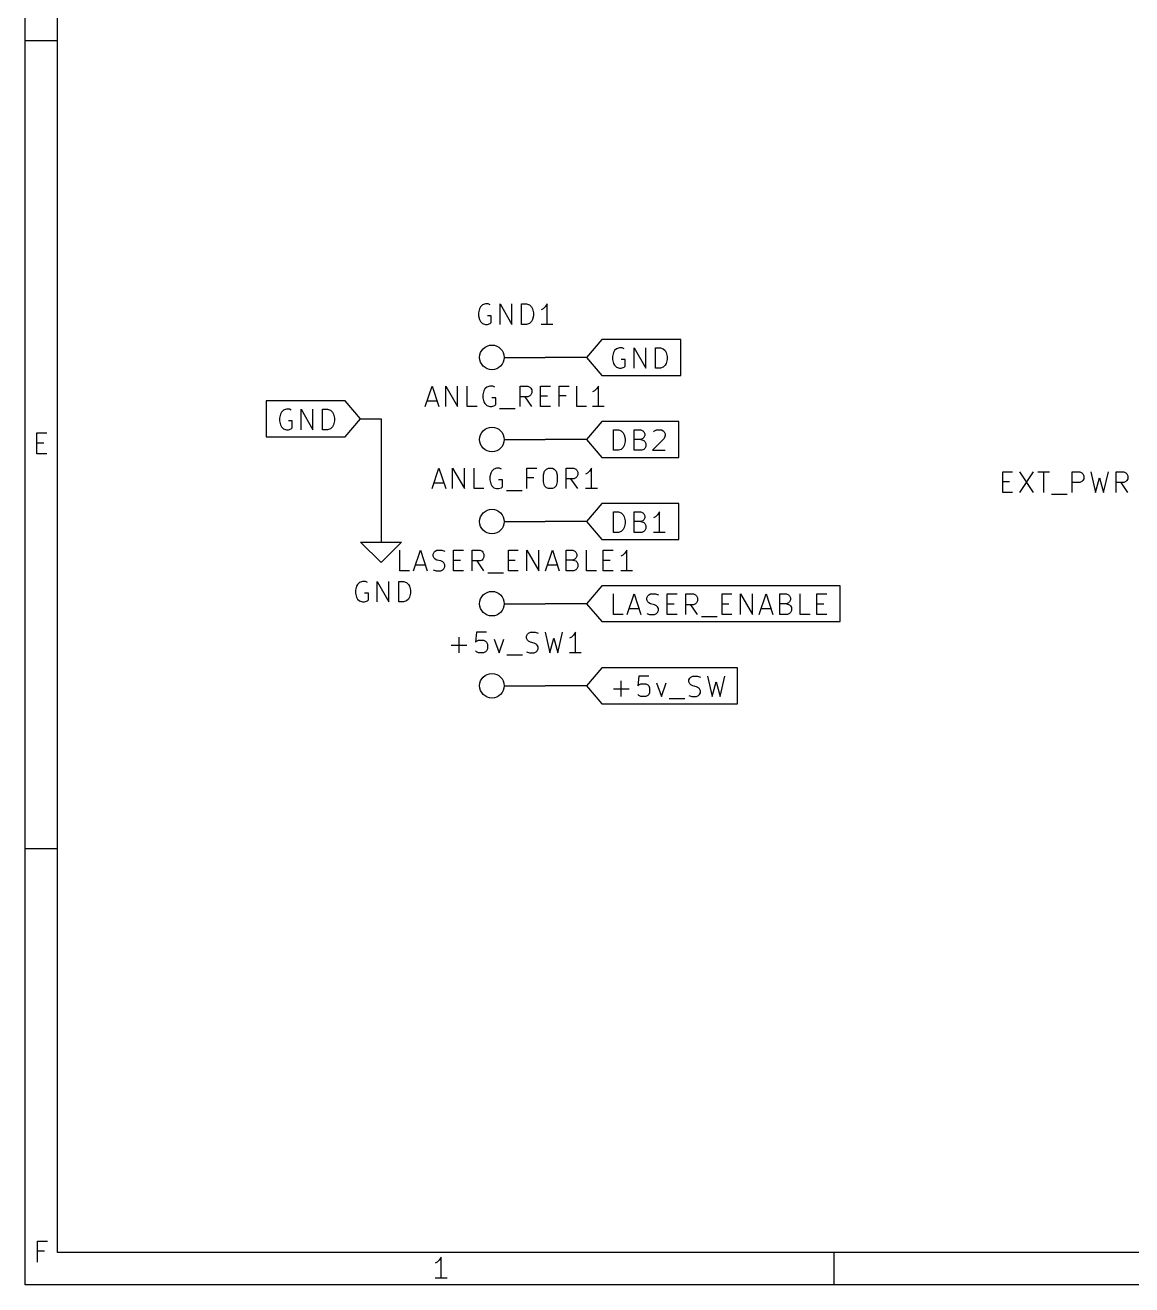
# Model space of a CAD drawing. Extents: x 0.4 to 16.1, y -11.3 to -0.4.
# Drawn here: x 0.394 to 3.088, y -11.299 to -8.231 of the extents above; entities that cross this region are included whole.
import ezdxf

# ---------------------------------------------------------------- set-up
doc = ezdxf.new("R2010")
doc.units = 0
doc.header["$MEASUREMENT"] = 0
for name, color, linetype in [('CYAN2', 4, 'CONTINUOUS'), ('GREEN3', 91, 'CONTINUOUS'), ('RED2', 1, 'CONTINUOUS')]:
    doc.layers.add(name, color=color, linetype=linetype)

msp = doc.modelspace()

# ---------------------------------------------------------------- linework, layer by layer
at = {"layer": 'CYAN2', "linetype": 'CONTINUOUS'}
for p, q in [((1.4999, -8.9217), (1.4975, -8.9312)), ((1.5023, -8.9169), (1.4999, -8.9217)), ((1.507, -8.9122), (1.5023, -8.9169)), ((1.5142, -8.9098), (1.507, -8.9122)), ((1.5213, -8.9098), (1.5142, -8.9098)), ((1.5261, -8.9122), (1.5213, -8.9098)), ((1.5499, -8.9598), (1.5499, -8.9098)), ((1.5499, -8.9098), (1.5785, -8.9598)), ((1.5785, -8.9598), (1.5785, -8.9098)), ((1.6023, -8.9598), (1.6023, -8.9098)), ((1.6023, -8.9098), (1.6142, -8.9098)), ((1.6142, -8.9098), (1.6213, -8.9122)), ((1.6213, -8.9122), (1.6261, -8.9169)), ((1.6261, -8.9169), (1.6285, -8.9217)), ((1.6285, -8.9217), (1.6309, -8.9312)), ((1.6547, -8.9217), (1.6499, -8.9241)), ((1.6594, -8.9169), (1.6547, -8.9217)), ((1.6642, -8.9098), (1.6594, -8.9169)), ((1.6642, -8.9598), (1.6642, -8.9098)), ((1.4975, -8.9312), (1.4975, -8.9384)), ((1.4975, -8.9384), (1.4999, -8.9479)), ((1.4999, -8.9479), (1.5023, -8.9527)), ((1.5023, -8.9527), (1.507, -8.9574)), ((1.507, -8.9574), (1.5142, -8.9598)), ((1.5142, -8.9598), (1.5189, -8.9598)), ((1.5285, -8.9384), (1.5189, -8.9384)), ((1.5189, -8.9598), (1.5261, -8.9574)), ((1.5261, -8.9574), (1.5285, -8.955)), ((1.5285, -8.955), (1.5285, -8.9384)), ((1.6142, -8.9598), (1.6023, -8.9598)), ((1.6213, -8.9574), (1.6142, -8.9598)), ((1.6261, -8.9527), (1.6213, -8.9574)), ((1.6285, -8.9479), (1.6261, -8.9527)), ((1.6309, -8.9384), (1.6285, -8.9479)), ((1.6309, -8.9312), (1.6309, -8.9384)), ((1.6785, -8.9598), (1.6499, -8.9598)), ((1.3678, -9.1598), (1.3844, -9.1098)), ((1.3844, -9.1098), (1.4011, -9.1598)), ((1.4178, -9.1598), (1.4178, -9.1098)), ((1.4178, -9.1098), (1.4463, -9.1598)), ((1.4463, -9.1598), (1.4463, -9.1098)), ((1.4701, -9.1598), (1.4701, -9.1098)), ((1.5178, -9.1122), (1.513, -9.1169)), ((1.5249, -9.1098), (1.5178, -9.1122)), ((1.532, -9.1098), (1.5249, -9.1098)), ((1.5368, -9.1122), (1.532, -9.1098)), ((1.5987, -9.1598), (1.5987, -9.1098)), ((1.5987, -9.1098), (1.6178, -9.1098)), ((1.6178, -9.1098), (1.6225, -9.1122)), ((1.6225, -9.1122), (1.6249, -9.1146)), ((1.6487, -9.1598), (1.6487, -9.1098)), ((1.6487, -9.1098), (1.6725, -9.1098)), ((1.6939, -9.1598), (1.6939, -9.1098)), ((1.6939, -9.1098), (1.7178, -9.1098)), ((1.7368, -9.1598), (1.7368, -9.1098)), ((1.7892, -9.1098), (1.7844, -9.1169)), ((1.7892, -9.1598), (1.7892, -9.1098)), ((1.5106, -9.1217), (1.5082, -9.1312)), ((1.5082, -9.1312), (1.5082, -9.1384)), ((1.5082, -9.1384), (1.5106, -9.1479)), ((1.513, -9.1169), (1.5106, -9.1217)), ((1.5392, -9.1384), (1.5297, -9.1384)), ((1.5392, -9.155), (1.5392, -9.1384)), ((1.6178, -9.136), (1.5987, -9.136)), ((1.6273, -9.1598), (1.6106, -9.136)), ((1.6225, -9.1336), (1.6178, -9.136)), ((1.6249, -9.1312), (1.6225, -9.1336)), ((1.6249, -9.1146), (1.6273, -9.1193)), ((1.6273, -9.1265), (1.6249, -9.1312)), ((1.6273, -9.1193), (1.6273, -9.1265)), ((1.6487, -9.1336), (1.6654, -9.1336)), ((1.7106, -9.1336), (1.6939, -9.1336)), ((1.7797, -9.1217), (1.7749, -9.1241)), ((1.7844, -9.1169), (1.7797, -9.1217)), ((1.3725, -9.1455), (1.3963, -9.1455)), ((1.494, -9.1598), (1.4701, -9.1598)), ((1.5106, -9.1479), (1.513, -9.1527)), ((1.513, -9.1527), (1.5178, -9.1574)), ((1.5178, -9.1574), (1.5249, -9.1598)), ((1.5249, -9.1598), (1.5297, -9.1598)), ((1.5297, -9.1598), (1.5368, -9.1574)), ((1.5368, -9.1574), (1.5392, -9.155)), ((1.5487, -9.1646), (1.5868, -9.1646)), ((1.6725, -9.1598), (1.6487, -9.1598)), ((1.7606, -9.1598), (1.7368, -9.1598)), ((1.8035, -9.1598), (1.7749, -9.1598)), ((1.3844, -9.3598), (1.4011, -9.3098)), ((1.4011, -9.3098), (1.4178, -9.3598)), ((1.4344, -9.3598), (1.4344, -9.3098)), ((1.4344, -9.3098), (1.463, -9.3598)), ((1.463, -9.3598), (1.463, -9.3098)), ((1.4868, -9.3598), (1.4868, -9.3098)), ((1.5273, -9.3217), (1.5249, -9.3312)), ((1.5297, -9.3169), (1.5273, -9.3217)), ((1.5344, -9.3122), (1.5297, -9.3169)), ((1.5416, -9.3098), (1.5344, -9.3122)), ((1.5487, -9.3098), (1.5416, -9.3098)), ((1.5535, -9.3122), (1.5487, -9.3098)), ((1.6154, -9.3598), (1.6154, -9.3098)), ((1.6154, -9.3098), (1.6392, -9.3098)), ((1.6559, -9.3265), (1.6582, -9.3169)), ((1.6559, -9.3431), (1.6559, -9.3265)), ((1.6582, -9.3169), (1.663, -9.3122)), ((1.663, -9.3122), (1.6678, -9.3098)), ((1.6678, -9.3098), (1.6773, -9.3098)), ((1.6773, -9.3098), (1.682, -9.3122)), ((1.682, -9.3122), (1.6868, -9.3169)), ((1.6868, -9.3169), (1.6892, -9.3265)), ((1.6892, -9.3265), (1.6892, -9.3431)), ((1.7106, -9.3598), (1.7106, -9.3098)), ((1.7106, -9.3098), (1.7297, -9.3098)), ((1.7297, -9.3098), (1.7344, -9.3122)), ((1.7344, -9.3122), (1.7368, -9.3146)), ((1.7368, -9.3146), (1.7392, -9.3193)), ((1.7392, -9.3265), (1.7368, -9.3312)), ((1.7392, -9.3193), (1.7392, -9.3265)), ((1.763, -9.3217), (1.7582, -9.3241)), ((1.7678, -9.3169), (1.763, -9.3217)), ((1.7725, -9.3098), (1.7678, -9.3169)), ((1.7725, -9.3598), (1.7725, -9.3098)), ((2.7737, -9.3688), (2.7737, -9.3188)), ((2.7737, -9.3188), (2.7975, -9.3188)), ((2.8142, -9.3188), (2.8475, -9.3688)), ((2.8475, -9.3188), (2.8142, -9.3688)), ((2.8594, -9.3188), (2.888, -9.3188)), ((2.8737, -9.3688), (2.8737, -9.3188)), ((2.9428, -9.3688), (2.9428, -9.3188)), ((2.9428, -9.3188), (2.9618, -9.3188)), ((2.9618, -9.3188), (2.9666, -9.3212)), ((2.9666, -9.3212), (2.969, -9.3236)), ((2.969, -9.3236), (2.9713, -9.3283)), ((2.9713, -9.3283), (2.9713, -9.3355)), ((2.988, -9.3188), (2.9999, -9.3688)), ((3.019, -9.3688), (3.0309, -9.3188)), ((3.0499, -9.3688), (3.0499, -9.3188)), ((3.0499, -9.3188), (3.069, -9.3188)), ((3.069, -9.3188), (3.0737, -9.3212)), ((3.0737, -9.3212), (3.0761, -9.3236)), ((3.0761, -9.3236), (3.0785, -9.3283)), ((3.0785, -9.3283), (3.0785, -9.3355)), ((1.3892, -9.3455), (1.413, -9.3455)), ((1.5249, -9.3312), (1.5249, -9.3384)), ((1.5249, -9.3384), (1.5273, -9.3479)), ((1.5273, -9.3479), (1.5297, -9.3527)), ((1.5297, -9.3527), (1.5344, -9.3574)), ((1.5344, -9.3574), (1.5416, -9.3598)), ((1.5559, -9.3384), (1.5463, -9.3384)), ((1.5463, -9.3598), (1.5535, -9.3574)), ((1.5535, -9.3574), (1.5559, -9.355)), ((1.5559, -9.355), (1.5559, -9.3384)), ((1.632, -9.3336), (1.6154, -9.3336)), ((1.6582, -9.3527), (1.6559, -9.3431)), ((1.663, -9.3574), (1.6582, -9.3527)), ((1.6678, -9.3598), (1.663, -9.3574)), ((1.682, -9.3574), (1.6773, -9.3598)), ((1.6868, -9.3527), (1.682, -9.3574)), ((1.6892, -9.3431), (1.6868, -9.3527)), ((1.7297, -9.336), (1.7106, -9.336)), ((1.7392, -9.3598), (1.7225, -9.336)), ((1.7344, -9.3336), (1.7297, -9.336)), ((1.7368, -9.3312), (1.7344, -9.3336)), ((2.7737, -9.3426), (2.7904, -9.3426)), ((2.9618, -9.345), (2.9428, -9.345)), ((2.9666, -9.3426), (2.9618, -9.345)), ((2.969, -9.3402), (2.9666, -9.3426)), ((2.9713, -9.3355), (2.969, -9.3402)), ((2.9999, -9.3688), (3.0094, -9.3331)), ((3.0094, -9.3331), (3.019, -9.3688)), ((3.069, -9.345), (3.0499, -9.345)), ((3.0785, -9.3688), (3.0618, -9.345)), ((3.0737, -9.3426), (3.069, -9.345)), ((3.0761, -9.3402), (3.0737, -9.3426)), ((3.0785, -9.3355), (3.0761, -9.3402)), ((1.5106, -9.3598), (1.4868, -9.3598)), ((1.5416, -9.3598), (1.5463, -9.3598)), ((1.5654, -9.3646), (1.6035, -9.3646)), ((1.6773, -9.3598), (1.6678, -9.3598)), ((1.7868, -9.3598), (1.7582, -9.3598)), ((2.7975, -9.3688), (2.7737, -9.3688)), ((2.8928, -9.3736), (2.9309, -9.3736)), ((1.3059, -9.5598), (1.3059, -9.5098)), ((1.3059, -9.5598), (1.3059, -9.5098)), ((1.3392, -9.5598), (1.3559, -9.5098)), ((1.3392, -9.5598), (1.3559, -9.5098)), ((1.3559, -9.5098), (1.3725, -9.5598)), ((1.3559, -9.5098), (1.3725, -9.5598)), ((1.3892, -9.5146), (1.3916, -9.5122)), ((1.3892, -9.5146), (1.3916, -9.5122)), ((1.3916, -9.5122), (1.3963, -9.5098)), ((1.3916, -9.5122), (1.3963, -9.5098)), ((1.3963, -9.5098), (1.4082, -9.5098)), ((1.3963, -9.5098), (1.4082, -9.5098)), ((1.4082, -9.5098), (1.4154, -9.5122)), ((1.4082, -9.5098), (1.4154, -9.5122)), ((1.4368, -9.5598), (1.4368, -9.5098)), ((1.4368, -9.5098), (1.4606, -9.5098)), ((1.4368, -9.5598), (1.4368, -9.5098)), ((1.4368, -9.5098), (1.4606, -9.5098)), ((1.482, -9.5598), (1.482, -9.5098)), ((1.482, -9.5098), (1.5011, -9.5098)), ((1.482, -9.5598), (1.482, -9.5098)), ((1.482, -9.5098), (1.5011, -9.5098)), ((1.5011, -9.5098), (1.5059, -9.5122)), ((1.5011, -9.5098), (1.5059, -9.5122)), ((1.5059, -9.5122), (1.5082, -9.5146)), ((1.5059, -9.5122), (1.5082, -9.5146)), ((1.5701, -9.5598), (1.5701, -9.5098)), ((1.5701, -9.5098), (1.5939, -9.5098)), ((1.5701, -9.5598), (1.5701, -9.5098)), ((1.5701, -9.5098), (1.5939, -9.5098)), ((1.6154, -9.5598), (1.6154, -9.5098)), ((1.6154, -9.5098), (1.6439, -9.5598)), ((1.6154, -9.5598), (1.6154, -9.5098)), ((1.6154, -9.5098), (1.6439, -9.5598)), ((1.6439, -9.5598), (1.6439, -9.5098)), ((1.6439, -9.5598), (1.6439, -9.5098)), ((1.6606, -9.5598), (1.6773, -9.5098)), ((1.6606, -9.5598), (1.6773, -9.5098)), ((1.6773, -9.5098), (1.6939, -9.5598)), ((1.6773, -9.5098), (1.6939, -9.5598)), ((1.7106, -9.5598), (1.7106, -9.5098)), ((1.7106, -9.5098), (1.7273, -9.5098)), ((1.7106, -9.5598), (1.7106, -9.5098)), ((1.7106, -9.5098), (1.7273, -9.5098)), ((1.7273, -9.5098), (1.732, -9.5122)), ((1.7273, -9.5098), (1.732, -9.5122)), ((1.732, -9.5122), (1.7344, -9.5146)), ((1.732, -9.5122), (1.7344, -9.5146)), ((1.7606, -9.5598), (1.7606, -9.5098)), ((1.7606, -9.5598), (1.7606, -9.5098)), ((1.8011, -9.5598), (1.8011, -9.5098)), ((1.8011, -9.5098), (1.8249, -9.5098)), ((1.8011, -9.5598), (1.8011, -9.5098)), ((1.8011, -9.5098), (1.8249, -9.5098)), ((1.8582, -9.5098), (1.8535, -9.5169)), ((1.8582, -9.5098), (1.8535, -9.5169)), ((1.8582, -9.5598), (1.8582, -9.5098)), ((1.8582, -9.5598), (1.8582, -9.5098)), ((1.3868, -9.5193), (1.3892, -9.5146)), ((1.3868, -9.5193), (1.3892, -9.5146)), ((1.3868, -9.5241), (1.3868, -9.5193)), ((1.3868, -9.5241), (1.3868, -9.5193)), ((1.3892, -9.5288), (1.3868, -9.5241)), ((1.3892, -9.5288), (1.3868, -9.5241)), ((1.3916, -9.5312), (1.3892, -9.5288)), ((1.3916, -9.5312), (1.3892, -9.5288)), ((1.3963, -9.5336), (1.3916, -9.5312)), ((1.3963, -9.5336), (1.3916, -9.5312)), ((1.4059, -9.536), (1.3963, -9.5336)), ((1.4059, -9.536), (1.3963, -9.5336)), ((1.4106, -9.5384), (1.4059, -9.536)), ((1.4106, -9.5384), (1.4059, -9.536)), ((1.413, -9.5408), (1.4106, -9.5384)), ((1.413, -9.5408), (1.4106, -9.5384)), ((1.4154, -9.5455), (1.413, -9.5408)), ((1.4154, -9.5455), (1.413, -9.5408)), ((1.4368, -9.5336), (1.4535, -9.5336)), ((1.4368, -9.5336), (1.4535, -9.5336)), ((1.5011, -9.536), (1.482, -9.536)), ((1.5011, -9.536), (1.482, -9.536)), ((1.5106, -9.5598), (1.4939, -9.536)), ((1.5106, -9.5598), (1.4939, -9.536)), ((1.5059, -9.5336), (1.5011, -9.536)), ((1.5059, -9.5336), (1.5011, -9.536)), ((1.5082, -9.5312), (1.5059, -9.5336)), ((1.5082, -9.5312), (1.5059, -9.5336)), ((1.5082, -9.5146), (1.5106, -9.5193)), ((1.5082, -9.5146), (1.5106, -9.5193)), ((1.5106, -9.5265), (1.5082, -9.5312)), ((1.5106, -9.5265), (1.5082, -9.5312)), ((1.5106, -9.5193), (1.5106, -9.5265)), ((1.5106, -9.5193), (1.5106, -9.5265)), ((1.5701, -9.5336), (1.5868, -9.5336)), ((1.5701, -9.5336), (1.5868, -9.5336)), ((1.7273, -9.5336), (1.7106, -9.5336)), ((1.7273, -9.5336), (1.7106, -9.5336)), ((1.732, -9.5312), (1.7273, -9.5336)), ((1.732, -9.5312), (1.7273, -9.5336)), ((1.7273, -9.5336), (1.7344, -9.536)), ((1.7273, -9.5336), (1.7344, -9.536)), ((1.7344, -9.5288), (1.732, -9.5312)), ((1.7344, -9.5288), (1.732, -9.5312)), ((1.7344, -9.5146), (1.7368, -9.5193)), ((1.7344, -9.5146), (1.7368, -9.5193)), ((1.7368, -9.5241), (1.7344, -9.5288)), ((1.7368, -9.5241), (1.7344, -9.5288)), ((1.7344, -9.536), (1.7368, -9.5384)), ((1.7344, -9.536), (1.7368, -9.5384)), ((1.7368, -9.5193), (1.7368, -9.5241)), ((1.7368, -9.5193), (1.7368, -9.5241)), ((1.7368, -9.5384), (1.7392, -9.5431)), ((1.7368, -9.5384), (1.7392, -9.5431)), ((1.7392, -9.5431), (1.7392, -9.5503)), ((1.7392, -9.5431), (1.7392, -9.5503)), ((1.8011, -9.5336), (1.8178, -9.5336)), ((1.8011, -9.5336), (1.8178, -9.5336)), ((1.8487, -9.5217), (1.8439, -9.5241)), ((1.8487, -9.5217), (1.8439, -9.5241)), ((1.8535, -9.5169), (1.8487, -9.5217)), ((1.8535, -9.5169), (1.8487, -9.5217)), ((1.3297, -9.5598), (1.3059, -9.5598)), ((1.3297, -9.5598), (1.3059, -9.5598)), ((1.344, -9.5455), (1.3678, -9.5455)), ((1.344, -9.5455), (1.3678, -9.5455)), ((1.3868, -9.5574), (1.394, -9.5598)), ((1.3868, -9.5574), (1.394, -9.5598)), ((1.394, -9.5598), (1.4059, -9.5598)), ((1.394, -9.5598), (1.4059, -9.5598)), ((1.4059, -9.5598), (1.4106, -9.5574)), ((1.4059, -9.5598), (1.4106, -9.5574)), ((1.4106, -9.5574), (1.413, -9.555)), ((1.4106, -9.5574), (1.413, -9.555)), ((1.413, -9.555), (1.4154, -9.5503)), ((1.413, -9.555), (1.4154, -9.5503)), ((1.4154, -9.5503), (1.4154, -9.5455)), ((1.4154, -9.5503), (1.4154, -9.5455)), ((1.4606, -9.5598), (1.4368, -9.5598)), ((1.4606, -9.5598), (1.4368, -9.5598)), ((1.5201, -9.5646), (1.5582, -9.5646)), ((1.5201, -9.5646), (1.5582, -9.5646)), ((1.5939, -9.5598), (1.5701, -9.5598)), ((1.5939, -9.5598), (1.5701, -9.5598)), ((1.6654, -9.5455), (1.6892, -9.5455)), ((1.6654, -9.5455), (1.6892, -9.5455)), ((1.7297, -9.5598), (1.7106, -9.5598)), ((1.7297, -9.5598), (1.7106, -9.5598)), ((1.7344, -9.5574), (1.7297, -9.5598)), ((1.7344, -9.5574), (1.7297, -9.5598)), ((1.7368, -9.555), (1.7344, -9.5574)), ((1.7368, -9.555), (1.7344, -9.5574)), ((1.7392, -9.5503), (1.7368, -9.555)), ((1.7392, -9.5503), (1.7368, -9.555)), ((1.7844, -9.5598), (1.7606, -9.5598)), ((1.7844, -9.5598), (1.7606, -9.5598)), ((1.8249, -9.5598), (1.8011, -9.5598)), ((1.8249, -9.5598), (1.8011, -9.5598)), ((1.8725, -9.5598), (1.8439, -9.5598)), ((1.8725, -9.5598), (1.8439, -9.5598)), ((1.2007, -9.5977), (1.1983, -9.6072)), ((1.2007, -9.5977), (1.1983, -9.6072)), ((1.2031, -9.5929), (1.2007, -9.5977)), ((1.2031, -9.5929), (1.2007, -9.5977)), ((1.2079, -9.5882), (1.2031, -9.5929)), ((1.2079, -9.5882), (1.2031, -9.5929)), ((1.215, -9.5858), (1.2079, -9.5882)), ((1.215, -9.5858), (1.2079, -9.5882)), ((1.2221, -9.5858), (1.215, -9.5858)), ((1.2221, -9.5858), (1.215, -9.5858)), ((1.2269, -9.5882), (1.2221, -9.5858)), ((1.2269, -9.5882), (1.2221, -9.5858)), ((1.2507, -9.6358), (1.2507, -9.5858)), ((1.2507, -9.5858), (1.2793, -9.6358)), ((1.2507, -9.6358), (1.2507, -9.5858)), ((1.2507, -9.5858), (1.2793, -9.6358)), ((1.2793, -9.6358), (1.2793, -9.5858)), ((1.2793, -9.6358), (1.2793, -9.5858)), ((1.3031, -9.6358), (1.3031, -9.5858)), ((1.3031, -9.5858), (1.315, -9.5858)), ((1.3031, -9.6358), (1.3031, -9.5858)), ((1.3031, -9.5858), (1.315, -9.5858)), ((1.315, -9.5858), (1.3221, -9.5882)), ((1.315, -9.5858), (1.3221, -9.5882)), ((1.3221, -9.5882), (1.3269, -9.5929)), ((1.3221, -9.5882), (1.3269, -9.5929)), ((1.3269, -9.5929), (1.3293, -9.5977)), ((1.3269, -9.5929), (1.3293, -9.5977)), ((1.3293, -9.5977), (1.3317, -9.6072)), ((1.3293, -9.5977), (1.3317, -9.6072)), ((1.1983, -9.6072), (1.1983, -9.6144)), ((1.1983, -9.6072), (1.1983, -9.6144)), ((1.1983, -9.6144), (1.2007, -9.6239)), ((1.1983, -9.6144), (1.2007, -9.6239)), ((1.2007, -9.6239), (1.2031, -9.6287)), ((1.2007, -9.6239), (1.2031, -9.6287)), ((1.2031, -9.6287), (1.2079, -9.6334)), ((1.2031, -9.6287), (1.2079, -9.6334)), ((1.2079, -9.6334), (1.215, -9.6358)), ((1.2079, -9.6334), (1.215, -9.6358)), ((1.2293, -9.6144), (1.2198, -9.6144)), ((1.2293, -9.6144), (1.2198, -9.6144)), ((1.2198, -9.6358), (1.2269, -9.6334)), ((1.2198, -9.6358), (1.2269, -9.6334)), ((1.2269, -9.6334), (1.2293, -9.631)), ((1.2269, -9.6334), (1.2293, -9.631)), ((1.2293, -9.631), (1.2293, -9.6144)), ((1.2293, -9.631), (1.2293, -9.6144)), ((1.3221, -9.6334), (1.315, -9.6358)), ((1.3221, -9.6334), (1.315, -9.6358)), ((1.3269, -9.6287), (1.3221, -9.6334)), ((1.3269, -9.6287), (1.3221, -9.6334)), ((1.3293, -9.6239), (1.3269, -9.6287)), ((1.3293, -9.6239), (1.3269, -9.6287)), ((1.3317, -9.6144), (1.3293, -9.6239)), ((1.3317, -9.6144), (1.3293, -9.6239)), ((1.3317, -9.6072), (1.3317, -9.6144)), ((1.3317, -9.6072), (1.3317, -9.6144)), ((1.215, -9.6358), (1.2198, -9.6358)), ((1.215, -9.6358), (1.2198, -9.6358)), ((1.315, -9.6358), (1.3031, -9.6358)), ((1.315, -9.6358), (1.3031, -9.6358)), ((1.4499, -9.7598), (1.4499, -9.7217)), ((1.4928, -9.7098), (1.4904, -9.7336)), ((1.5166, -9.7098), (1.4928, -9.7098)), ((1.5356, -9.7265), (1.5475, -9.7598)), ((1.5475, -9.7598), (1.5594, -9.7265)), ((1.6142, -9.7193), (1.6166, -9.7146)), ((1.6142, -9.7241), (1.6142, -9.7193)), ((1.6166, -9.7288), (1.6142, -9.7241)), ((1.6166, -9.7146), (1.6189, -9.7122)), ((1.6189, -9.7122), (1.6237, -9.7098)), ((1.6237, -9.7098), (1.6356, -9.7098)), ((1.6356, -9.7098), (1.6428, -9.7122)), ((1.6594, -9.7098), (1.6713, -9.7598)), ((1.6713, -9.7598), (1.6809, -9.7241)), ((1.6809, -9.7241), (1.6904, -9.7598)), ((1.6904, -9.7598), (1.7023, -9.7098)), ((1.7237, -9.7217), (1.7189, -9.7241)), ((1.7285, -9.7169), (1.7237, -9.7217)), ((1.7332, -9.7098), (1.7285, -9.7169)), ((1.7332, -9.7598), (1.7332, -9.7098)), ((1.4309, -9.7408), (1.469, -9.7408)), ((1.4904, -9.7336), (1.4928, -9.7312)), ((1.4928, -9.7574), (1.4904, -9.755)), ((1.4928, -9.7312), (1.4975, -9.7288)), ((1.4975, -9.7598), (1.4928, -9.7574)), ((1.4975, -9.7288), (1.5094, -9.7288)), ((1.5094, -9.7288), (1.5142, -9.7312)), ((1.5142, -9.7574), (1.5094, -9.7598)), ((1.5142, -9.7312), (1.5166, -9.7336)), ((1.5166, -9.755), (1.5142, -9.7574)), ((1.5166, -9.7336), (1.519, -9.7384)), ((1.519, -9.7503), (1.5166, -9.755)), ((1.519, -9.7384), (1.519, -9.7503)), ((1.6142, -9.7574), (1.6213, -9.7598)), ((1.6189, -9.7312), (1.6166, -9.7288)), ((1.6237, -9.7336), (1.6189, -9.7312)), ((1.6332, -9.736), (1.6237, -9.7336)), ((1.638, -9.7384), (1.6332, -9.736)), ((1.6332, -9.7598), (1.638, -9.7574)), ((1.6404, -9.7408), (1.638, -9.7384)), ((1.638, -9.7574), (1.6404, -9.755)), ((1.6428, -9.7455), (1.6404, -9.7408)), ((1.6404, -9.755), (1.6428, -9.7503)), ((1.6428, -9.7503), (1.6428, -9.7455)), ((1.5094, -9.7598), (1.4975, -9.7598)), ((1.5666, -9.7646), (1.6047, -9.7646)), ((1.6213, -9.7598), (1.6332, -9.7598)), ((1.7475, -9.7598), (1.7189, -9.7598))]:
    msp.add_line(p, q, dxfattribs=at)
at = {"layer": 'GREEN3', "linetype": 'CONTINUOUS'}
for p, q in [((1.76, -9.04), (1.66, -9.04)), ((1.21, -9.19), (1.26, -9.19)), ((1.26, -9.19), (1.26, -9.44)), ((1.76, -9.24), (1.66, -9.24)), ((1.76, -9.44), (1.66, -9.44)), ((1.76, -9.64), (1.66, -9.64)), ((1.76, -9.84), (1.66, -9.84))]:
    msp.add_line(p, q, dxfattribs=at)
at = {"layer": 'RED2', "linetype": 'CONTINUOUS'}
for p, q in [((0.3937, -11.2993), (0.3937, -0.3937)), ((0.4724, -11.2206), (0.4724, -0.4724)), ((0.3937, -8.2677), (0.4724, -8.2677)), ((1.7975, -8.9962), (1.76, -9.04)), ((1.9899, -8.9962), (1.7975, -8.9962)), ((1.8332, -9.0188), (1.8284, -9.0235)), ((1.8403, -9.0164), (1.8332, -9.0188)), ((1.8474, -9.0164), (1.8403, -9.0164)), ((1.8522, -9.0188), (1.8474, -9.0164)), ((1.876, -9.0664), (1.876, -9.0164)), ((1.876, -9.0164), (1.9046, -9.0664)), ((1.9046, -9.0664), (1.9046, -9.0164)), ((1.9284, -9.0664), (1.9284, -9.0164)), ((1.9284, -9.0164), (1.9403, -9.0164)), ((1.9403, -9.0164), (1.9474, -9.0188)), ((1.9474, -9.0188), (1.9522, -9.0235)), ((1.9899, -9.04), (1.9899, -8.9962)), ((1.56, -9.04), (1.66, -9.04)), ((1.76, -9.04), (1.7975, -9.0838)), ((1.826, -9.0283), (1.8236, -9.0378)), ((1.8236, -9.0378), (1.8236, -9.0449)), ((1.8236, -9.0449), (1.826, -9.0545)), ((1.8284, -9.0235), (1.826, -9.0283)), ((1.8546, -9.0449), (1.8451, -9.0449)), ((1.8546, -9.0616), (1.8546, -9.0449)), ((1.9522, -9.0235), (1.9546, -9.0283)), ((1.9546, -9.0283), (1.957, -9.0378)), ((1.957, -9.0449), (1.9546, -9.0545)), ((1.957, -9.0378), (1.957, -9.0449)), ((1.9899, -9.0838), (1.9899, -9.04)), ((1.826, -9.0545), (1.8284, -9.0592)), ((1.8284, -9.0592), (1.8332, -9.064)), ((1.8332, -9.064), (1.8403, -9.0664)), ((1.8403, -9.0664), (1.8451, -9.0664)), ((1.8451, -9.0664), (1.8522, -9.064)), ((1.8522, -9.064), (1.8546, -9.0616)), ((1.9403, -9.0664), (1.9284, -9.0664)), ((1.9474, -9.064), (1.9403, -9.0664)), ((1.9522, -9.0592), (1.9474, -9.064)), ((1.9546, -9.0545), (1.9522, -9.0592)), ((1.7975, -9.0838), (1.9899, -9.0838)), ((1.1725, -9.1462), (0.9801, -9.1462)), ((0.9801, -9.1462), (0.9801, -9.19)), ((1.0178, -9.1735), (1.0154, -9.1783)), ((1.0226, -9.1688), (1.0178, -9.1735)), ((1.0297, -9.1664), (1.0226, -9.1688)), ((1.0368, -9.1664), (1.0297, -9.1664)), ((1.0416, -9.1688), (1.0368, -9.1664)), ((1.0654, -9.2164), (1.0654, -9.1664)), ((1.0654, -9.1664), (1.094, -9.2164)), ((1.094, -9.2164), (1.094, -9.1664)), ((1.1178, -9.2164), (1.1178, -9.1664)), ((1.1178, -9.1664), (1.1297, -9.1664)), ((1.1297, -9.1664), (1.1368, -9.1688)), ((1.1368, -9.1688), (1.1416, -9.1735)), ((1.1416, -9.1735), (1.144, -9.1783)), ((1.21, -9.19), (1.1725, -9.1462)), ((0.9801, -9.19), (0.9801, -9.2338)), ((1.0154, -9.1783), (1.013, -9.1878)), ((1.013, -9.1878), (1.013, -9.1949)), ((1.013, -9.1949), (1.0154, -9.2045)), ((1.0154, -9.2045), (1.0178, -9.2092)), ((1.044, -9.1949), (1.0345, -9.1949)), ((1.044, -9.2116), (1.044, -9.1949)), ((1.144, -9.2045), (1.1416, -9.2092)), ((1.144, -9.1783), (1.1464, -9.1878)), ((1.1464, -9.1949), (1.144, -9.2045)), ((1.1464, -9.1878), (1.1464, -9.1949)), ((1.1725, -9.2338), (1.21, -9.19)), ((1.7975, -9.1962), (1.76, -9.24)), ((1.9851, -9.1962), (1.7975, -9.1962)), ((1.9851, -9.24), (1.9851, -9.1962)), ((0.4221, -9.2753), (0.4221, -9.2242)), ((0.4221, -9.2242), (0.4465, -9.2242)), ((0.9801, -9.2338), (1.1725, -9.2338)), ((1.0178, -9.2092), (1.0226, -9.214)), ((1.0226, -9.214), (1.0297, -9.2164)), ((1.0297, -9.2164), (1.0345, -9.2164)), ((1.0345, -9.2164), (1.0416, -9.214)), ((1.0416, -9.214), (1.044, -9.2116)), ((1.1297, -9.2164), (1.1178, -9.2164)), ((1.1368, -9.214), (1.1297, -9.2164)), ((1.1416, -9.2092), (1.1368, -9.214)), ((1.826, -9.2664), (1.826, -9.2164)), ((1.826, -9.2164), (1.8379, -9.2164)), ((1.8379, -9.2164), (1.8451, -9.2188)), ((1.8451, -9.2188), (1.8498, -9.2235)), ((1.8498, -9.2235), (1.8522, -9.2283)), ((1.8522, -9.2283), (1.8546, -9.2378)), ((1.876, -9.2664), (1.876, -9.2164)), ((1.876, -9.2164), (1.8927, -9.2164)), ((1.8927, -9.2164), (1.8974, -9.2188)), ((1.8974, -9.2188), (1.8998, -9.2211)), ((1.8998, -9.2354), (1.8974, -9.2378)), ((1.8998, -9.2211), (1.9022, -9.2259)), ((1.9022, -9.2307), (1.8998, -9.2354)), ((1.9022, -9.2259), (1.9022, -9.2307)), ((1.9236, -9.2211), (1.926, -9.2188)), ((1.926, -9.2188), (1.9308, -9.2164)), ((1.9308, -9.2164), (1.9427, -9.2164)), ((1.9427, -9.2164), (1.9474, -9.2188)), ((1.9474, -9.2188), (1.9498, -9.2211)), ((1.9498, -9.2211), (1.9522, -9.2259)), ((1.9522, -9.2307), (1.9498, -9.2378)), ((1.9522, -9.2259), (1.9522, -9.2307)), ((0.4221, -9.2485), (0.4392, -9.2485)), ((1.56, -9.24), (1.66, -9.24)), ((1.76, -9.24), (1.7975, -9.2838)), ((1.8379, -9.2664), (1.826, -9.2664)), ((1.8451, -9.264), (1.8379, -9.2664)), ((1.8498, -9.2592), (1.8451, -9.264)), ((1.8522, -9.2545), (1.8498, -9.2592)), ((1.8546, -9.2449), (1.8522, -9.2545)), ((1.8546, -9.2378), (1.8546, -9.2449)), ((1.8927, -9.2402), (1.876, -9.2402)), ((1.8951, -9.2664), (1.876, -9.2664)), ((1.8974, -9.2378), (1.8927, -9.2402)), ((1.8927, -9.2402), (1.8998, -9.2426)), ((1.8998, -9.264), (1.8951, -9.2664)), ((1.8998, -9.2426), (1.9022, -9.2449)), ((1.9022, -9.2616), (1.8998, -9.264)), ((1.9022, -9.2449), (1.9046, -9.2497)), ((1.9046, -9.2569), (1.9022, -9.2616)), ((1.9046, -9.2497), (1.9046, -9.2569)), ((1.9498, -9.2378), (1.9213, -9.2664)), ((1.9213, -9.2664), (1.9522, -9.2664)), ((1.9851, -9.2838), (1.9851, -9.24)), ((0.4465, -9.2753), (0.4221, -9.2753)), ((1.7975, -9.2838), (1.9851, -9.2838)), ((1.7975, -9.3962), (1.76, -9.44)), ((1.9851, -9.3962), (1.7975, -9.3962)), ((1.826, -9.4664), (1.826, -9.4164)), ((1.826, -9.4164), (1.8379, -9.4164)), ((1.8379, -9.4164), (1.8451, -9.4188)), ((1.8451, -9.4188), (1.8498, -9.4235)), ((1.876, -9.4664), (1.876, -9.4164)), ((1.876, -9.4164), (1.8927, -9.4164)), ((1.8927, -9.4164), (1.8974, -9.4188)), ((1.8974, -9.4188), (1.8998, -9.4211)), ((1.9379, -9.4164), (1.9332, -9.4235)), ((1.9379, -9.4664), (1.9379, -9.4164)), ((1.9851, -9.44), (1.9851, -9.3962)), ((1.26, -9.44), (1.26, -9.49)), ((1.56, -9.44), (1.66, -9.44)), ((1.76, -9.44), (1.7975, -9.4838)), ((1.8498, -9.4235), (1.8522, -9.4283)), ((1.8522, -9.4283), (1.8546, -9.4378)), ((1.8546, -9.4449), (1.8522, -9.4545)), ((1.8546, -9.4378), (1.8546, -9.4449)), ((1.8927, -9.4402), (1.876, -9.4402)), ((1.8974, -9.4378), (1.8927, -9.4402)), ((1.8927, -9.4402), (1.8998, -9.4426)), ((1.8998, -9.4354), (1.8974, -9.4378)), ((1.8998, -9.4211), (1.9022, -9.4259)), ((1.9022, -9.4307), (1.8998, -9.4354)), ((1.8998, -9.4426), (1.9022, -9.4449)), ((1.9022, -9.4259), (1.9022, -9.4307)), ((1.9022, -9.4449), (1.9046, -9.4497)), ((1.9046, -9.4497), (1.9046, -9.4569)), ((1.9284, -9.4283), (1.9236, -9.4307)), ((1.9332, -9.4235), (1.9284, -9.4283)), ((1.9851, -9.4838), (1.9851, -9.44)), ((1.8379, -9.4664), (1.826, -9.4664)), ((1.8451, -9.464), (1.8379, -9.4664)), ((1.8498, -9.4592), (1.8451, -9.464)), ((1.8522, -9.4545), (1.8498, -9.4592)), ((1.8951, -9.4664), (1.876, -9.4664)), ((1.8998, -9.464), (1.8951, -9.4664)), ((1.9022, -9.4616), (1.8998, -9.464)), ((1.9046, -9.4569), (1.9022, -9.4616)), ((1.9522, -9.4664), (1.9236, -9.4664)), ((1.26, -9.54), (1.21, -9.49)), ((1.21, -9.49), (1.26, -9.49)), ((1.26, -9.49), (1.31, -9.49)), ((1.31, -9.49), (1.26, -9.54)), ((1.7975, -9.4838), (1.9851, -9.4838)), ((1.7975, -9.5962), (1.76, -9.64)), ((2.378, -9.5962), (1.7975, -9.5962)), ((2.378, -9.64), (2.378, -9.5962)), ((1.826, -9.6664), (1.826, -9.6164)), ((1.8593, -9.6664), (1.876, -9.6164)), ((1.876, -9.6164), (1.8927, -9.6664)), ((1.907, -9.6259), (1.9093, -9.6211)), ((1.907, -9.6307), (1.907, -9.6259)), ((1.9093, -9.6354), (1.907, -9.6307)), ((1.9093, -9.6211), (1.9117, -9.6188)), ((1.9117, -9.6188), (1.9165, -9.6164)), ((1.9165, -9.6164), (1.9284, -9.6164)), ((1.9284, -9.6164), (1.9355, -9.6188)), ((1.957, -9.6664), (1.957, -9.6164)), ((1.957, -9.6164), (1.9808, -9.6164)), ((2.0022, -9.6664), (2.0022, -9.6164)), ((2.0022, -9.6164), (2.0212, -9.6164)), ((2.0212, -9.6164), (2.026, -9.6188)), ((2.026, -9.6188), (2.0284, -9.6211)), ((2.0284, -9.6211), (2.0308, -9.6259)), ((2.0308, -9.633), (2.0284, -9.6378)), ((2.0308, -9.6259), (2.0308, -9.633)), ((2.0903, -9.6664), (2.0903, -9.6164)), ((2.0903, -9.6164), (2.1141, -9.6164)), ((2.1355, -9.6664), (2.1355, -9.6164)), ((2.1355, -9.6164), (2.1641, -9.6664)), ((2.1641, -9.6664), (2.1641, -9.6164)), ((2.1808, -9.6664), (2.1974, -9.6164)), ((2.1974, -9.6164), (2.2141, -9.6664)), ((2.2308, -9.6664), (2.2308, -9.6164)), ((2.2308, -9.6164), (2.2474, -9.6164)), ((2.2474, -9.6164), (2.2522, -9.6188)), ((2.2522, -9.6188), (2.2546, -9.6211)), ((2.2546, -9.6211), (2.257, -9.6259)), ((2.257, -9.6307), (2.2546, -9.6354)), ((2.257, -9.6259), (2.257, -9.6307)), ((2.2808, -9.6664), (2.2808, -9.6164)), ((2.3212, -9.6664), (2.3212, -9.6164)), ((2.3212, -9.6164), (2.3451, -9.6164)), ((1.56, -9.64), (1.66, -9.64)), ((1.56, -9.64), (1.66, -9.64)), ((1.76, -9.64), (1.7975, -9.6838)), ((1.8641, -9.6521), (1.8879, -9.6521)), ((1.907, -9.664), (1.9141, -9.6664)), ((1.9117, -9.6378), (1.9093, -9.6354)), ((1.9165, -9.6402), (1.9117, -9.6378)), ((1.926, -9.6426), (1.9165, -9.6402)), ((1.9308, -9.6449), (1.926, -9.6426)), ((1.926, -9.6664), (1.9308, -9.664)), ((1.9332, -9.6473), (1.9308, -9.6449)), ((1.9308, -9.664), (1.9332, -9.6616)), ((1.9355, -9.6521), (1.9332, -9.6473)), ((1.9332, -9.6616), (1.9355, -9.6569)), ((1.9355, -9.6569), (1.9355, -9.6521)), ((1.957, -9.6402), (1.9736, -9.6402)), ((2.0212, -9.6426), (2.0022, -9.6426)), ((2.0308, -9.6664), (2.0141, -9.6426)), ((2.026, -9.6402), (2.0212, -9.6426)), ((2.0284, -9.6378), (2.026, -9.6402)), ((2.0903, -9.6402), (2.107, -9.6402)), ((2.1855, -9.6521), (2.2093, -9.6521)), ((2.2474, -9.6402), (2.2308, -9.6402)), ((2.2522, -9.6378), (2.2474, -9.6402)), ((2.2474, -9.6402), (2.2546, -9.6426)), ((2.2546, -9.664), (2.2498, -9.6664)), ((2.2546, -9.6354), (2.2522, -9.6378)), ((2.2546, -9.6426), (2.257, -9.6449)), ((2.257, -9.6616), (2.2546, -9.664)), ((2.257, -9.6449), (2.2593, -9.6497)), ((2.2593, -9.6569), (2.257, -9.6616)), ((2.2593, -9.6497), (2.2593, -9.6569)), ((2.3212, -9.6402), (2.3379, -9.6402)), ((2.378, -9.6838), (2.378, -9.64)), ((1.7975, -9.6838), (2.378, -9.6838)), ((1.8498, -9.6664), (1.826, -9.6664)), ((1.9141, -9.6664), (1.926, -9.6664)), ((1.9808, -9.6664), (1.957, -9.6664)), ((2.0403, -9.6711), (2.0784, -9.6711)), ((2.1141, -9.6664), (2.0903, -9.6664)), ((2.2498, -9.6664), (2.2308, -9.6664)), ((2.3046, -9.6664), (2.2808, -9.6664)), ((2.3451, -9.6664), (2.3212, -9.6664)), ((1.7975, -9.7962), (1.76, -9.84)), ((2.128, -9.7962), (1.7975, -9.7962)), ((1.8879, -9.8164), (1.8855, -9.8402)), ((1.9117, -9.8164), (1.8879, -9.8164)), ((2.0117, -9.8211), (2.0141, -9.8188)), ((2.0141, -9.8188), (2.0189, -9.8164)), ((2.0189, -9.8164), (2.0308, -9.8164)), ((2.0308, -9.8164), (2.0379, -9.8188)), ((2.0546, -9.8164), (2.0665, -9.8664)), ((2.0855, -9.8664), (2.0974, -9.8164)), ((2.128, -9.84), (2.128, -9.7962)), ((1.56, -9.84), (1.66, -9.84)), ((1.76, -9.84), (1.7975, -9.8838)), ((1.826, -9.8473), (1.8641, -9.8473)), ((1.8451, -9.8664), (1.8451, -9.8283)), ((1.8855, -9.8402), (1.8879, -9.8378)), ((1.8879, -9.8378), (1.8927, -9.8354)), ((1.8927, -9.8354), (1.9046, -9.8354)), ((1.9046, -9.8354), (1.9093, -9.8378)), ((1.9093, -9.8378), (1.9117, -9.8402)), ((1.9117, -9.8402), (1.9141, -9.8449)), ((1.9141, -9.8449), (1.9141, -9.8569)), ((1.9308, -9.833), (1.9427, -9.8664)), ((1.9427, -9.8664), (1.9546, -9.833)), ((2.0093, -9.8259), (2.0117, -9.8211)), ((2.0093, -9.8307), (2.0093, -9.8259)), ((2.0117, -9.8354), (2.0093, -9.8307)), ((2.0141, -9.8378), (2.0117, -9.8354)), ((2.0189, -9.8402), (2.0141, -9.8378)), ((2.0284, -9.8426), (2.0189, -9.8402)), ((2.0332, -9.8449), (2.0284, -9.8426)), ((2.0355, -9.8473), (2.0332, -9.8449)), ((2.0379, -9.8521), (2.0355, -9.8473)), ((2.0665, -9.8664), (2.076, -9.8307)), ((2.076, -9.8307), (2.0855, -9.8664)), ((2.128, -9.8838), (2.128, -9.84)), ((1.8879, -9.864), (1.8855, -9.8616)), ((1.8927, -9.8664), (1.8879, -9.864)), ((1.9046, -9.8664), (1.8927, -9.8664)), ((1.9093, -9.864), (1.9046, -9.8664)), ((1.9117, -9.8616), (1.9093, -9.864)), ((1.9141, -9.8569), (1.9117, -9.8616)), ((1.9617, -9.8711), (1.9998, -9.8711)), ((2.0093, -9.864), (2.0165, -9.8664)), ((2.0165, -9.8664), (2.0284, -9.8664)), ((2.0284, -9.8664), (2.0332, -9.864)), ((2.0332, -9.864), (2.0355, -9.8616)), ((2.0355, -9.8616), (2.0379, -9.8569)), ((2.0379, -9.8569), (2.0379, -9.8521)), ((1.7975, -9.8838), (2.128, -9.8838)), ((0.3937, -10.2362), (0.4724, -10.2362)), ((0.4233, -11.2438), (0.4233, -11.1927)), ((0.4233, -11.1927), (0.4477, -11.1927)), ((0.4404, -11.217), (0.4233, -11.217)), ((16.0626, -11.2206), (0.4724, -11.2206)), ((2.3622, -11.2206), (2.3622, -11.2993)), ((1.3965, -11.2443), (1.3916, -11.2467)), ((1.4013, -11.2394), (1.3965, -11.2443)), ((1.4062, -11.2321), (1.4013, -11.2394)), ((1.4062, -11.2833), (1.4062, -11.2321)), ((1.4208, -11.2833), (1.3916, -11.2833)), ((16.1413, -11.2993), (0.3937, -11.2993))]:
    msp.add_line(p, q, dxfattribs=at)
at = {"layer": 'RED2'}
for centre in [(1.53, -9.04), (1.53, -9.24), (1.53, -9.44), (1.53, -9.64), (1.53, -9.84)]:
    msp.add_circle(centre, 0.03, dxfattribs=at)

doc.saveas('drawing.dxf')
